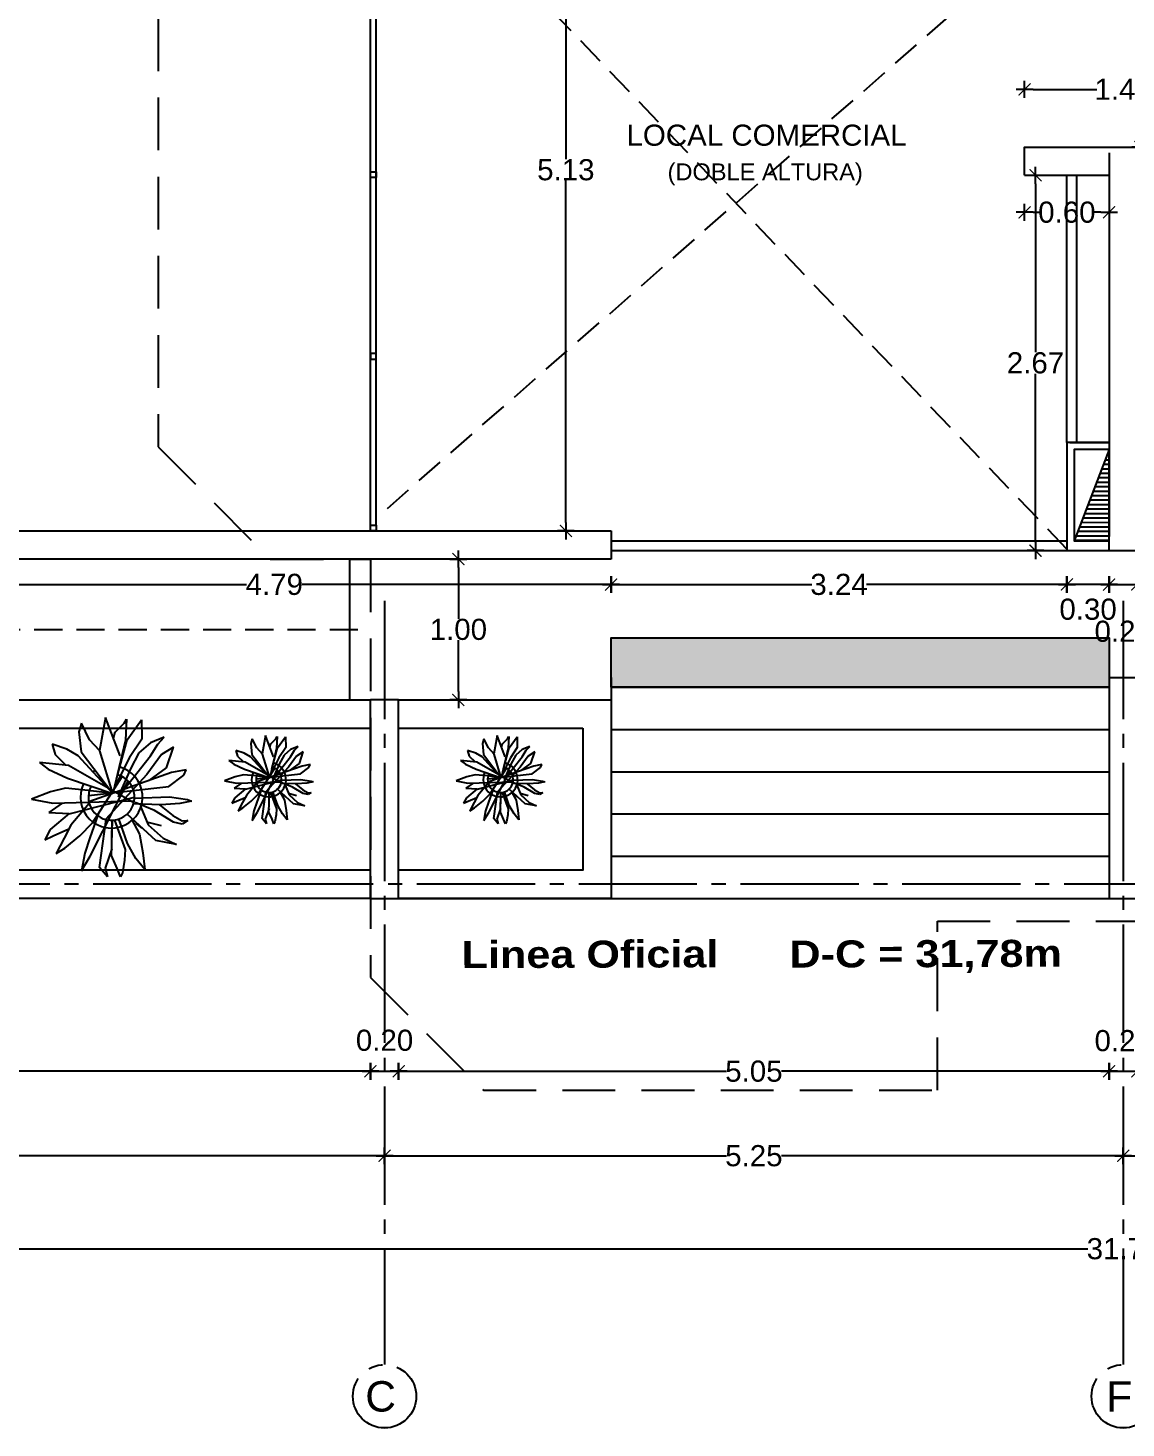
# Model space of a CAD drawing. Header units: millimetres. Extents: x 1217 to 2428, y 234 to 779.
# Drawn here: x 2356.15 to 2363.95, y 397.77 to 407.71 of the extents above; entities that cross this region are included whole.
import ezdxf

# ---------------------------------------------------------------- set-up
doc = ezdxf.new("R2010")
doc.units = ezdxf.units.MM
for name, pattern in [('ACAD_ISO04W100', [30, 24, -3, 0, -3]), ('HIDDEN', [0.375, 0.25, -0.125]), ('HIDDEN2', [0.1875, 0.125, -0.0625])]:
    doc.linetypes.add(name, pattern=pattern)
doc.layers.get('0').update_dxf_attribs({"lineweight": 5})
for name, color, linetype in [('0.1', 251, 'Continuous'), ('0.2', 2, 'Continuous'), ('0.3', 6, 'Continuous'), ('COTAS', 252, 'Continuous'), ('COTAS INTERIORES', 3, 'Continuous'), ('Ejes', 8, 'Continuous'), ('MURO', 5, 'Continuous'), ('muros', 7, 'Continuous'), ('SHAFT', 3, 'Continuous'), ('Texto', 1, 'Continuous'), ('Textos', 2, 'Continuous')]:
    doc.layers.add(name, color=color, linetype=linetype)
doc.styles.add('DIM000', font='')
doc.styles.add('INTERARQ', font='arial.ttf')
doc.styles.get("Standard").update_dxf_attribs({"font": 'arial.ttf'})
doc.styles.get('DIM000').set_extended_font_data('Arial Black')
doc.dimstyles.new('ESCALA_1-50', dxfattribs={"dimtxt": 0.15, "dimasz": 0.06, "dimexe": 0.18, "dimexo": 0.0625, "dimgap": 0, "dimtad": 0, "dimtih": 1, "dimtoh": 1, "dimzin": 0, "dimdsep": 46, "dimtxsty": 'INTERARQ', "dimblk": 'DIMTICK', "dimcen": 0, "dimse1": 1, "dimse2": 1, "dimclrd": 256, "dimclre": 1, "dimclrt": 2, "dimadec": 0, "dimazin": 0, "dimtfac": 4.5, "dimtofl": 0, "dimtmove": 2, "dimatfit": 3, "dimldrblk": 'DIMTICK', "dimfxl": 1, "dimtolj": 1, "dimtzin": 0, "dimarcsym": 0})

# ---------------------------------------------------------------- blocks, each defined once
blk = doc.blocks.new('hj')
at = {"color": 8}
for p, q in [((5031.1891, 7999.7973), (5031.196, 7999.7602)), ((5031.203, 7999.7915), (5031.1891, 7999.7973)), ((5031.2314, 7999.7536), (5031.203, 7999.7915)), ((5031.2568, 7999.7552), (5031.2637, 7999.8006)), ((5031.2637, 7999.8006), (5031.2676, 7999.8105)), ((5031.2676, 7999.8105), (5031.2737, 7999.7816)), ((5031.3037, 7999.7635), (5031.3168, 7999.7874)), ((5031.3161, 7999.8014), (5031.3253, 7999.7874)), ((5031.3168, 7999.7874), (5031.3161, 7999.8014)), ((5031.3253, 7999.7874), (5031.3207, 7999.7651)), ((5031.1322, 7999.7651), (5031.1506, 7999.7354)), ((5031.1845, 7999.7478), (5031.1322, 7999.7651)), ((5031.2158, 7999.704), (5031.1845, 7999.7478)), ((5031.196, 7999.7602), (5031.2691, 7999.5529)), ((5031.2533, 7999.5518), (5031.2314, 7999.7536)), ((5031.2601, 7999.6677), (5031.2568, 7999.7552)), ((5031.2737, 7999.7816), (5031.2768, 7999.7346)), ((5031.2767, 7999.7305), (5031.3037, 7999.7635)), ((5031.3207, 7999.7651), (5031.2914, 7999.7173)), ((5031.3607, 7999.7396), (5031.3761, 7999.7725)), ((5031.3761, 7999.7725), (5031.3668, 7999.7214)), ((5031.1075, 7999.742), (5031.1214, 7999.7074)), ((5031.1245, 7999.7264), (5031.1075, 7999.742)), ((5031.1545, 7999.7074), (5031.1245, 7999.7264)), ((5031.1506, 7999.7354), (5031.2006, 7999.6983)), ((5031.2914, 7999.7173), (5031.2711, 7999.669)), ((5031.2768, 7999.7346), (5031.2744, 7999.6653)), ((5031.3668, 7999.7214), (5031.3005, 7999.6487)), ((5031.3299, 7999.7354), (5031.3207, 7999.6983)), ((5031.3268, 7999.7016), (5031.3607, 7999.7396)), ((5031.0637, 7999.6852), (5031.1122, 7999.686)), ((5031.1137, 7999.6489), (5031.0637, 7999.6852)), ((5031.1122, 7999.686), (5031.1583, 7999.6547)), ((5031.1214, 7999.7074), (5031.1468, 7999.6786)), ((5031.1468, 7999.6786), (5031.1868, 7999.6571)), ((5031.257, 7999.6263), (5031.1545, 7999.7074)), ((5031.2006, 7999.6983), (5031.3137, 7999.5951)), ((5031.283, 7999.6835), (5031.3268, 7999.7016)), ((5031.313, 7999.6601), (5031.3507, 7999.6802)), ((5031.3353, 7999.6868), (5031.323, 7999.6711)), ((5031.3507, 7999.6802), (5031.3976, 7999.6885)), ((5031.3976, 7999.6885), (5031.4392, 7999.6934)), ((5031.4392, 7999.6934), (5031.4115, 7999.6711)), ((5031.0622, 7999.6472), (5031.1151, 7999.6446)), ((5031.0722, 7999.6415), (5031.0622, 7999.6472)), ((5031.209, 7999.6228), (5031.1137, 7999.6489)), ((5031.1151, 7999.6446), (5031.2487, 7999.6135)), ((5031.1583, 7999.6547), (5031.2347, 7999.6168)), ((5031.2721, 7999.6659), (5031.1783, 7999.5021)), ((5031.1868, 7999.6571), (5031.257, 7999.6263)), ((5031.4061, 7999.5566), (5031.2177, 7999.652)), ((5031.2999, 7999.5038), (5031.2581, 7999.6678)), ((5031.273, 7999.4626), (5031.2667, 7999.667)), ((5031.3738, 7999.6497), (5031.3125, 7999.6285)), ((5031.3151, 7999.6169), (5031.3891, 7999.6439)), ((5031.4115, 7999.6711), (5031.3738, 7999.6497)), ((5031.3891, 7999.6439), (5031.4161, 7999.6423)), ((5031.4161, 7999.6423), (5031.4476, 7999.6373)), ((5031.1544, 7999.6314), (5031.0583, 7999.5945)), ((5031.0951, 7999.6191), (5031.0722, 7999.6415)), ((5031.1102, 7999.6144), (5031.0951, 7999.6191)), ((5031.2487, 7999.6135), (5031.1414, 7999.5805)), ((5031.1437, 7999.5335), (5031.2487, 7999.6135)), ((5031.2487, 7999.6135), (5031.1545, 7999.5261)), ((5031.3222, 7999.5623), (5031.206, 7999.6364)), ((5031.2099, 7999.4997), (5031.2487, 7999.6135)), ((5031.2487, 7999.6135), (5031.2407, 7999.5516)), ((5031.3476, 7999.6406), (5031.3126, 7999.6281)), ((5031.4038, 7999.6101), (5031.3155, 7999.612)), ((5031.3661, 7999.611), (5031.3155, 7999.6118)), ((5031.3876, 7999.6105), (5031.4361, 7999.5936)), ((5031.4369, 7999.6241), (5031.4038, 7999.6101)), ((5031.4576, 7999.6324), (5031.4369, 7999.6241)), ((5031.4476, 7999.6373), (5031.4576, 7999.6324)), ((5031.0583, 7999.5945), (5031.1409, 7999.58)), ((5031.1414, 7999.5805), (5031.1137, 7999.5549)), ((5031.3002, 7999.5764), (5031.3599, 7999.5557)), ((5031.4338, 7999.5796), (5031.314, 7999.5963)), ((5031.4576, 7999.5994), (5031.4338, 7999.5796)), ((5031.4361, 7999.5936), (5031.4576, 7999.5994)), ((5031.1137, 7999.5549), (5031.0722, 7999.5343)), ((5031.2407, 7999.5516), (5031.2353, 7999.4947)), ((5031.2737, 7999.554), (5031.3284, 7999.5079)), ((5031.3545, 7999.5302), (5031.3222, 7999.5623)), ((5031.3599, 7999.5557), (5031.3984, 7999.5425)), ((5031.3984, 7999.5425), (5031.4422, 7999.5343)), ((5031.4422, 7999.5343), (5031.4061, 7999.5566)), ((5031.0722, 7999.5343), (5031.0937, 7999.5277)), ((5031.0937, 7999.5277), (5031.1437, 7999.5335)), ((5031.1545, 7999.5261), (5031.1376, 7999.498)), ((5031.1783, 7999.5021), (5031.1706, 7999.4288)), ((5031.2961, 7999.4527), (5031.2991, 7999.5038)), ((5031.2991, 7999.5038), (5031.3391, 7999.456)), ((5031.3284, 7999.5079), (5031.3607, 7999.4906)), ((5031.3545, 7999.4634), (5031.3376, 7999.503)), ((5031.3853, 7999.4923), (5031.3545, 7999.5302)), ((5031.1376, 7999.498), (5031.1252, 7999.4609)), ((5031.1252, 7999.4609), (5031.1506, 7999.4684)), ((5031.1506, 7999.4684), (5031.1768, 7999.4947)), ((5031.1876, 7999.451), (5031.2099, 7999.4997)), ((5031.2353, 7999.4947), (5031.2445, 7999.4568)), ((5031.273, 7999.4857), (5031.2961, 7999.4527)), ((5031.3607, 7999.4906), (5031.3992, 7999.4708)), ((5031.3992, 7999.4708), (5031.3853, 7999.4923)), ((5031.1706, 7999.4288), (5031.1876, 7999.451)), ((5031.2445, 7999.4568), (5031.263, 7999.409)), ((5031.263, 7999.409), (5031.273, 7999.4626)), ((5031.3391, 7999.456), (5031.3645, 7999.4428)), ((5031.3645, 7999.4428), (5031.3545, 7999.4634))]:
    blk.add_line(p, q, dxfattribs=at)
for radius, start, end in [(0.078, 244.1404, 165.6436), (0.058, 241.7026, 165.2107), (0.058, 209.0525, 214.1868), (0.078, 211.1804, 216.4219)]:
    blk.add_arc((5031.2575, 7999.6097), radius, start, end, dxfattribs=at)
blk = doc.blocks.new('DIMTICK')
at = {"color": 1}
for p, q in [((-1, 0), (1, 0)), ((0, 1), (0, -1))]:
    blk.add_line(p, q, dxfattribs=at)
at = {"color": 3, "const_width": 0.141}
blk.add_lwpolyline([(0.71, 0.71), (-0.71, -0.71)], dxfattribs=at)
blk = doc.blocks.new('*D1216')
at = {"layer": 'COTAS INTERIORES', "lineweight": -2, "ltscale": 3, "transparency": 16777216}
for p, q in [((2364.0561, 409.4319), (2364.0561, 408.2552)), ((2364.0561, 406.9253), (2364.0561, 408.102))]:
    blk.add_line(p, q, dxfattribs=at)
at = {"layer": 'Defpoints', "color": 0, "ltscale": 3, "transparency": 16777216}
for p in [(2364.0561, 409.4919), (2364.6346, 409.4919, 0), (2364.6346, 406.8653, 0)]:
    blk.add_point(p, dxfattribs=at)
at = {"layer": 'COTAS INTERIORES', "lineweight": -2, "ltscale": 3, "transparency": 16777216, "xscale": 0.06, "yscale": 0.06, "zscale": 0.06}
for p, rotation in [((2364.0561, 409.4919), 90), ((2364.0561, 406.8653), 270)]:
    blk.add_blockref('DIMTICK', p, dxfattribs=dict(at, rotation=rotation))
at = {"layer": 'COTAS INTERIORES', "color": 2, "ltscale": 3, "transparency": 16777216, "insert": (2364.0561, 408.1786), "char_height": 0.15, "attachment_point": 5, "style": 'INTERARQ'}
blk.add_mtext('\\A1;2.63', dxfattribs=at)
blk = doc.blocks.new('*D1220')
at = {"layer": 'COTAS INTERIORES', "lineweight": -2, "ltscale": 3, "transparency": 16777216}
for p, q in [((2363.2927, 407.2751), (2363.7461, 407.2751)), ((2364.5746, 407.2751), (2364.1211, 407.2751))]:
    blk.add_line(p, q, dxfattribs=at)
at = {"layer": 'Defpoints', "color": 0, "ltscale": 3, "transparency": 16777216}
for p in [(2363.2327, 407.2751), (2363.2327, 406.8653, 0), (2364.6346, 406.8653, 0)]:
    blk.add_point(p, dxfattribs=at)
at = {"layer": 'COTAS INTERIORES', "lineweight": -2, "ltscale": 3, "transparency": 16777216, "xscale": 0.06, "yscale": 0.06, "zscale": 0.06, "rotation": 180}
blk.add_blockref('DIMTICK', (2363.2327, 407.2751), dxfattribs=at)
at = {"layer": 'COTAS INTERIORES', "lineweight": -2, "ltscale": 3, "transparency": 16777216, "xscale": 0.06, "yscale": 0.06, "zscale": 0.06}
blk.add_blockref('DIMTICK', (2364.6346, 407.2751), dxfattribs=at)
at = {"layer": 'COTAS INTERIORES', "color": 2, "ltscale": 3, "transparency": 16777216, "insert": (2363.9336, 407.2751), "char_height": 0.15, "attachment_point": 5, "style": 'INTERARQ'}
blk.add_mtext('\\A1;1.40', dxfattribs=at)
blk = doc.blocks.new('*D1221')
at = {"layer": 'COTAS INTERIORES', "lineweight": -2, "ltscale": 3, "transparency": 16777216}
for p, q in [((2359.972, 409.2086), (2359.972, 406.7803)), ((2359.972, 404.1987), (2359.972, 406.627))]:
    blk.add_line(p, q, dxfattribs=at)
at = {"layer": 'Defpoints', "color": 0, "ltscale": 3, "transparency": 16777216}
for p in [(2359.8446, 409.2686, 0), (2359.972, 409.2686), (2359.8446, 404.1387, 0)]:
    blk.add_point(p, dxfattribs=at)
at = {"layer": 'COTAS INTERIORES', "lineweight": -2, "ltscale": 3, "transparency": 16777216, "xscale": 0.06, "yscale": 0.06, "zscale": 0.06}
for p, rotation in [((2359.972, 409.2686), 90), ((2359.972, 404.1387), 270)]:
    blk.add_blockref('DIMTICK', p, dxfattribs=dict(at, rotation=rotation))
at = {"layer": 'COTAS INTERIORES', "color": 2, "ltscale": 3, "transparency": 16777216, "insert": (2359.972, 406.7036), "char_height": 0.15, "attachment_point": 5, "style": 'INTERARQ'}
blk.add_mtext('\\A1;5.13', dxfattribs=at)
blk = doc.blocks.new('*D1224')
at = {"layer": 'COTAS INTERIORES', "lineweight": -2, "ltscale": 3, "transparency": 16777216}
for p, q in [((2363.3102, 406.6053), (2363.3102, 405.4086)), ((2363.3102, 404.0587), (2363.3102, 405.2554))]:
    blk.add_line(p, q, dxfattribs=at)
at = {"layer": 'Defpoints', "color": 0, "ltscale": 3, "transparency": 16777216}
for p in [(2363.3102, 406.6653), (2363.534, 406.6653, 0), (2363.534, 403.9987, 0)]:
    blk.add_point(p, dxfattribs=at)
at = {"layer": 'COTAS INTERIORES', "lineweight": -2, "ltscale": 3, "transparency": 16777216, "xscale": 0.06, "yscale": 0.06, "zscale": 0.06}
for p, rotation in [((2363.3102, 406.6653), 90), ((2363.3102, 403.9987), 270)]:
    blk.add_blockref('DIMTICK', p, dxfattribs=dict(at, rotation=rotation))
at = {"layer": 'COTAS INTERIORES', "color": 2, "ltscale": 3, "transparency": 16777216, "insert": (2363.3102, 405.332), "char_height": 0.15, "attachment_point": 5, "style": 'INTERARQ'}
blk.add_mtext('\\A1;2.67', dxfattribs=at)
blk = doc.blocks.new('*D1095')
at = {"layer": 'COTAS INTERIORES', "lineweight": -2, "ltscale": 3, "transparency": 16777216}
for p, q in [((2363.2927, 406.4022), (2363.3386, 406.4022)), ((2363.7736, 406.4022), (2363.7277, 406.4022))]:
    blk.add_line(p, q, dxfattribs=at)
at = {"layer": 'Defpoints', "color": 0, "ltscale": 3, "transparency": 16777216}
for p in [(2363.2327, 406.8853, 0), (2363.8336, 406.8853, 0), (2363.2327, 406.4022)]:
    blk.add_point(p, dxfattribs=at)
at = {"layer": 'COTAS INTERIORES', "lineweight": -2, "ltscale": 3, "transparency": 16777216, "xscale": 0.06, "yscale": 0.06, "zscale": 0.06, "rotation": 180}
blk.add_blockref('DIMTICK', (2363.2327, 406.4022), dxfattribs=at)
at = {"layer": 'COTAS INTERIORES', "lineweight": -2, "ltscale": 3, "transparency": 16777216, "xscale": 0.06, "yscale": 0.06, "zscale": 0.06}
blk.add_blockref('DIMTICK', (2363.8336, 406.4022), dxfattribs=at)
at = {"layer": 'COTAS INTERIORES', "color": 2, "ltscale": 3, "transparency": 16777216, "insert": (2363.5332, 406.4022), "char_height": 0.15, "attachment_point": 5, "style": 'INTERARQ'}
blk.add_mtext('\\A1;0.60', dxfattribs=at)
blk = doc.blocks.new('*D1097')
at = {"layer": 'COTAS INTERIORES', "lineweight": -2, "ltscale": 3, "transparency": 16777216}
blk.add_line((2363.7736, 403.7583), (2363.594, 403.7583), dxfattribs=at)
at = {"layer": 'Defpoints', "color": 0, "ltscale": 3, "transparency": 16777216}
for p in [(2363.534, 403.845, 0), (2363.534, 403.7583), (2363.8336, 403.715, 0)]:
    blk.add_point(p, dxfattribs=at)
at = {"layer": 'COTAS INTERIORES', "lineweight": -2, "ltscale": 3, "transparency": 16777216, "xscale": 0.06, "yscale": 0.06, "zscale": 0.06, "rotation": 180}
blk.add_blockref('DIMTICK', (2363.534, 403.7583), dxfattribs=at)
at = {"layer": 'COTAS INTERIORES', "lineweight": -2, "ltscale": 3, "transparency": 16777216, "xscale": 0.06, "yscale": 0.06, "zscale": 0.06}
blk.add_blockref('DIMTICK', (2363.8336, 403.7583), dxfattribs=at)
at = {"layer": 'COTAS INTERIORES', "color": 2, "ltscale": 3, "transparency": 16777216, "insert": (2363.6838, 403.5819), "char_height": 0.15, "attachment_point": 5, "style": 'INTERARQ'}
blk.add_mtext('\\A1;0.30', dxfattribs=at)
blk = doc.blocks.new('*D1098')
at = {"layer": 'COTAS INTERIORES', "lineweight": -2, "ltscale": 3, "transparency": 16777216}
for p, q in [((2360.3537, 403.7583), (2361.7194, 403.7583)), ((2363.474, 403.7583), (2362.1083, 403.7583))]:
    blk.add_line(p, q, dxfattribs=at)
at = {"layer": 'Defpoints', "color": 0, "ltscale": 3, "transparency": 16777216}
for p in [(2360.2937, 403.7583), (2363.534, 403.845, 0), (2360.2937, 403.715)]:
    blk.add_point(p, dxfattribs=at)
at = {"layer": 'COTAS INTERIORES', "lineweight": -2, "ltscale": 3, "transparency": 16777216, "xscale": 0.06, "yscale": 0.06, "zscale": 0.06, "rotation": 180}
blk.add_blockref('DIMTICK', (2360.2937, 403.7583), dxfattribs=at)
at = {"layer": 'COTAS INTERIORES', "lineweight": -2, "ltscale": 3, "transparency": 16777216, "xscale": 0.06, "yscale": 0.06, "zscale": 0.06}
blk.add_blockref('DIMTICK', (2363.534, 403.7583), dxfattribs=at)
at = {"layer": 'COTAS INTERIORES', "color": 2, "ltscale": 3, "transparency": 16777216, "insert": (2361.9138, 403.7583), "char_height": 0.15, "attachment_point": 5, "style": 'INTERARQ'}
blk.add_mtext('\\A1;3.24', dxfattribs=at)
blk = doc.blocks.new('*D1225')
at = {"layer": 'COTAS INTERIORES', "lineweight": -2, "ltscale": 3, "transparency": 16777216}
for p, q in [((2355.5661, 403.7583), (2357.7019, 403.7583)), ((2360.2337, 403.7583), (2358.0979, 403.7583))]:
    blk.add_line(p, q, dxfattribs=at)
at = {"layer": 'Defpoints', "color": 0, "ltscale": 3, "transparency": 16777216}
for p in [(2355.5061, 403.9387), (2355.5061, 403.7583), (2360.2937, 403.715)]:
    blk.add_point(p, dxfattribs=at)
at = {"layer": 'COTAS INTERIORES', "lineweight": -2, "ltscale": 3, "transparency": 16777216, "xscale": 0.06, "yscale": 0.06, "zscale": 0.06, "rotation": 180}
blk.add_blockref('DIMTICK', (2355.5061, 403.7583), dxfattribs=at)
at = {"layer": 'COTAS INTERIORES', "lineweight": -2, "ltscale": 3, "transparency": 16777216, "xscale": 0.06, "yscale": 0.06, "zscale": 0.06}
blk.add_blockref('DIMTICK', (2360.2937, 403.7583), dxfattribs=at)
at = {"layer": 'COTAS INTERIORES', "color": 2, "ltscale": 3, "transparency": 16777216, "insert": (2357.8999, 403.7583), "char_height": 0.15, "attachment_point": 5, "style": 'INTERARQ'}
blk.add_mtext('\\A1;4.79', dxfattribs=at)
blk = doc.blocks.new('*D1248')
at = {"layer": 'COTAS INTERIORES', "lineweight": -2, "ltscale": 3, "transparency": 16777216}
blk.add_line((2363.8936, 403.7583), (2363.9736, 403.7583), dxfattribs=at)
at = {"layer": 'Defpoints', "color": 0, "ltscale": 3, "transparency": 16777216}
for p in [(2364.0336, 403.9987, 0), (2364.0336, 403.7583), (2363.8336, 403.715, 0)]:
    blk.add_point(p, dxfattribs=at)
at = {"layer": 'COTAS INTERIORES', "lineweight": -2, "ltscale": 3, "transparency": 16777216, "xscale": 0.06, "yscale": 0.06, "zscale": 0.06, "rotation": 180}
blk.add_blockref('DIMTICK', (2363.8336, 403.7583), dxfattribs=at)
at = {"layer": 'COTAS INTERIORES', "lineweight": -2, "ltscale": 3, "transparency": 16777216, "xscale": 0.06, "yscale": 0.06, "zscale": 0.06}
blk.add_blockref('DIMTICK', (2364.0336, 403.7583), dxfattribs=at)
at = {"layer": 'COTAS INTERIORES', "color": 2, "ltscale": 3, "transparency": 16777216, "insert": (2363.9336, 403.4251), "char_height": 0.15, "attachment_point": 5, "style": 'INTERARQ'}
blk.add_mtext('\\A1;0.20', dxfattribs=at)
blk = doc.blocks.new('*D1261')
at = {"layer": 'COTAS INTERIORES', "lineweight": -2, "ltscale": 3, "transparency": 16777216}
for p, q in [((2359.2082, 403.8787), (2359.2082, 403.5152)), ((2359.2082, 402.9987), (2359.2082, 403.3621))]:
    blk.add_line(p, q, dxfattribs=at)
at = {"layer": 'Defpoints', "color": 0, "ltscale": 3, "transparency": 16777216}
for p in [(2359.2082, 403.9387), (2359.8931, 403.9387, 0), (2359.8931, 402.9387, 0)]:
    blk.add_point(p, dxfattribs=at)
at = {"layer": 'COTAS INTERIORES', "lineweight": -2, "ltscale": 3, "transparency": 16777216, "xscale": 0.06, "yscale": 0.06, "zscale": 0.06}
for p, rotation in [((2359.2082, 403.9387), 90), ((2359.2082, 402.9387), 270)]:
    blk.add_blockref('DIMTICK', p, dxfattribs=dict(at, rotation=rotation))
at = {"layer": 'COTAS INTERIORES', "color": 2, "ltscale": 3, "transparency": 16777216, "insert": (2359.2082, 403.4387), "char_height": 0.15, "attachment_point": 5, "style": 'INTERARQ'}
blk.add_mtext('\\A1;1.00', dxfattribs=at)
blk = doc.blocks.new('*D1114')
at = {"layer": 'COTAS', "lineweight": -2, "ltscale": 3, "transparency": 16777216}
for p, q in [((2348.1061, 400.3006), (2353.0692, 400.3006)), ((2358.5236, 400.3006), (2353.5606, 400.3006))]:
    blk.add_line(p, q, dxfattribs=at)
at = {"layer": 'Defpoints', "color": 0, "ltscale": 3, "transparency": 16777216}
for p in [(2348.0461, 401.6887, 0), (2358.5836, 401.6887, 0), (2358.5836, 400.3006)]:
    blk.add_point(p, dxfattribs=at)
at = {"layer": 'COTAS', "lineweight": -2, "ltscale": 3, "transparency": 16777216, "xscale": 0.06, "yscale": 0.06, "zscale": 0.06, "rotation": 180}
blk.add_blockref('DIMTICK', (2348.0461, 400.3006), dxfattribs=at)
at = {"layer": 'COTAS', "lineweight": -2, "ltscale": 3, "transparency": 16777216, "xscale": 0.06, "yscale": 0.06, "zscale": 0.06}
blk.add_blockref('DIMTICK', (2358.5836, 400.3006), dxfattribs=at)
at = {"layer": 'COTAS', "color": 2, "ltscale": 3, "transparency": 16777216, "insert": (2353.3149, 400.3006), "char_height": 0.15, "attachment_point": 5, "style": 'INTERARQ'}
blk.add_mtext('\\A1;10.54', dxfattribs=at)
blk = doc.blocks.new('*D1115')
at = {"layer": 'COTAS', "lineweight": -2, "ltscale": 3, "transparency": 16777216}
blk.add_line((2358.6436, 400.3006), (2358.7236, 400.3006), dxfattribs=at)
at = {"layer": 'Defpoints', "color": 0, "ltscale": 3, "transparency": 16777216}
for p in [(2358.7836, 401.8887), (2358.5836, 401.6887, 0), (2358.7836, 400.3006)]:
    blk.add_point(p, dxfattribs=at)
at = {"layer": 'COTAS', "lineweight": -2, "ltscale": 3, "transparency": 16777216, "xscale": 0.06, "yscale": 0.06, "zscale": 0.06, "rotation": 180}
blk.add_blockref('DIMTICK', (2358.5836, 400.3006), dxfattribs=at)
at = {"layer": 'COTAS', "lineweight": -2, "ltscale": 3, "transparency": 16777216, "xscale": 0.06, "yscale": 0.06, "zscale": 0.06}
blk.add_blockref('DIMTICK', (2358.7836, 400.3006), dxfattribs=at)
at = {"layer": 'COTAS', "color": 2, "ltscale": 3, "transparency": 16777216, "insert": (2358.6836, 400.52), "char_height": 0.15, "attachment_point": 5, "style": 'INTERARQ'}
blk.add_mtext('\\A1;0.20', dxfattribs=at)
blk = doc.blocks.new('*D1116')
at = {"layer": 'COTAS', "lineweight": -2, "ltscale": 3, "transparency": 16777216}
for p, q in [((2358.8436, 400.3006), (2361.1133, 400.3006)), ((2363.7736, 400.3006), (2361.504, 400.3006))]:
    blk.add_line(p, q, dxfattribs=at)
at = {"layer": 'Defpoints', "color": 0, "ltscale": 3, "transparency": 16777216}
for p in [(2358.7836, 401.8887), (2363.8336, 401.8887, 0), (2363.8336, 400.3006)]:
    blk.add_point(p, dxfattribs=at)
at = {"layer": 'COTAS', "lineweight": -2, "ltscale": 3, "transparency": 16777216, "xscale": 0.06, "yscale": 0.06, "zscale": 0.06, "rotation": 180}
blk.add_blockref('DIMTICK', (2358.7836, 400.3006), dxfattribs=at)
at = {"layer": 'COTAS', "lineweight": -2, "ltscale": 3, "transparency": 16777216, "xscale": 0.06, "yscale": 0.06, "zscale": 0.06}
blk.add_blockref('DIMTICK', (2363.8336, 400.3006), dxfattribs=at)
at = {"layer": 'COTAS', "color": 2, "ltscale": 3, "transparency": 16777216, "insert": (2361.3086, 400.3006), "char_height": 0.15, "attachment_point": 5, "style": 'INTERARQ'}
blk.add_mtext('\\A1;5.05', dxfattribs=at)
blk = doc.blocks.new('*D1117')
at = {"layer": 'COTAS', "lineweight": -2, "ltscale": 3, "transparency": 16777216}
blk.add_line((2363.8936, 400.3006), (2363.9736, 400.3006), dxfattribs=at)
at = {"layer": 'Defpoints', "color": 0, "ltscale": 3, "transparency": 16777216}
for p in [(2363.8336, 401.8887, 0), (2364.0336, 401.8857, 0), (2364.0336, 400.3006)]:
    blk.add_point(p, dxfattribs=at)
at = {"layer": 'COTAS', "lineweight": -2, "ltscale": 3, "transparency": 16777216, "xscale": 0.06, "yscale": 0.06, "zscale": 0.06, "rotation": 180}
blk.add_blockref('DIMTICK', (2363.8336, 400.3006), dxfattribs=at)
at = {"layer": 'COTAS', "lineweight": -2, "ltscale": 3, "transparency": 16777216, "xscale": 0.06, "yscale": 0.06, "zscale": 0.06}
blk.add_blockref('DIMTICK', (2364.0336, 400.3006), dxfattribs=at)
at = {"layer": 'COTAS', "color": 2, "ltscale": 3, "transparency": 16777216, "insert": (2363.9336, 400.5174), "char_height": 0.15, "attachment_point": 5, "style": 'INTERARQ'}
blk.add_mtext('\\A1;0.20', dxfattribs=at)
blk = doc.blocks.new('*D1125')
at = {"layer": 'COTAS', "lineweight": -2, "ltscale": 3, "transparency": 16777216}
for p, q in [((2348.205, 399.7001), (2353.1686, 399.7001)), ((2358.6236, 399.7001), (2353.66, 399.7001))]:
    blk.add_line(p, q, dxfattribs=at)
at = {"layer": 'Defpoints', "color": 0, "ltscale": 3, "transparency": 16777216}
for p in [(2358.6836, 401.7887, 0), (2348.145, 401.6287, 0), (2358.6836, 399.7001)]:
    blk.add_point(p, dxfattribs=at)
at = {"layer": 'COTAS', "lineweight": -2, "ltscale": 3, "transparency": 16777216, "xscale": 0.06, "yscale": 0.06, "zscale": 0.06, "rotation": 180}
blk.add_blockref('DIMTICK', (2348.145, 399.7001), dxfattribs=at)
at = {"layer": 'COTAS', "lineweight": -2, "ltscale": 3, "transparency": 16777216, "xscale": 0.06, "yscale": 0.06, "zscale": 0.06}
blk.add_blockref('DIMTICK', (2358.6836, 399.7001), dxfattribs=at)
at = {"layer": 'COTAS', "color": 2, "ltscale": 3, "transparency": 16777216, "insert": (2353.4143, 399.7001), "char_height": 0.15, "attachment_point": 5, "style": 'INTERARQ'}
blk.add_mtext('\\A1;10.54', dxfattribs=at)
blk = doc.blocks.new('*D1126')
at = {"layer": 'COTAS', "lineweight": -2, "ltscale": 3, "transparency": 16777216}
for p, q in [((2358.7436, 399.7001), (2361.1132, 399.7001)), ((2363.8736, 399.7001), (2361.504, 399.7001))]:
    blk.add_line(p, q, dxfattribs=at)
at = {"layer": 'Defpoints', "color": 0, "ltscale": 3, "transparency": 16777216}
for p in [(2358.6836, 401.7887, 0), (2363.9336, 401.7887, 0), (2363.9336, 399.7001)]:
    blk.add_point(p, dxfattribs=at)
at = {"layer": 'COTAS', "lineweight": -2, "ltscale": 3, "transparency": 16777216, "xscale": 0.06, "yscale": 0.06, "zscale": 0.06, "rotation": 180}
blk.add_blockref('DIMTICK', (2358.6836, 399.7001), dxfattribs=at)
at = {"layer": 'COTAS', "lineweight": -2, "ltscale": 3, "transparency": 16777216, "xscale": 0.06, "yscale": 0.06, "zscale": 0.06}
blk.add_blockref('DIMTICK', (2363.9336, 399.7001), dxfattribs=at)
at = {"layer": 'COTAS', "color": 2, "ltscale": 3, "transparency": 16777216, "insert": (2361.3086, 399.7001), "char_height": 0.15, "attachment_point": 5, "style": 'INTERARQ'}
blk.add_mtext('\\A1;5.25', dxfattribs=at)
blk = doc.blocks.new('*D1127')
at = {"layer": 'COTAS', "lineweight": -2, "ltscale": 3, "transparency": 16777216}
for p, q in [((2363.9936, 399.7001), (2364.1395, 399.7001)), ((2364.6745, 399.7001), (2364.5286, 399.7001))]:
    blk.add_line(p, q, dxfattribs=at)
at = {"layer": 'Defpoints', "color": 0, "ltscale": 3, "transparency": 16777216}
for p in [(2363.9336, 401.7887, 0), (2364.7345, 401.7887), (2364.7345, 399.7001)]:
    blk.add_point(p, dxfattribs=at)
at = {"layer": 'COTAS', "lineweight": -2, "ltscale": 3, "transparency": 16777216, "xscale": 0.06, "yscale": 0.06, "zscale": 0.06, "rotation": 180}
blk.add_blockref('DIMTICK', (2363.9336, 399.7001), dxfattribs=at)
at = {"layer": 'COTAS', "lineweight": -2, "ltscale": 3, "transparency": 16777216, "xscale": 0.06, "yscale": 0.06, "zscale": 0.06}
blk.add_blockref('DIMTICK', (2364.7345, 399.7001), dxfattribs=at)
at = {"layer": 'COTAS', "color": 2, "ltscale": 3, "transparency": 16777216, "insert": (2364.3341, 399.7001), "char_height": 0.15, "attachment_point": 5, "style": 'INTERARQ'}
blk.add_mtext('\\A1;0.80', dxfattribs=at)
blk = doc.blocks.new('*D1129')
at = {"layer": 'COTAS', "lineweight": -2, "ltscale": 3, "transparency": 16777216}
for p, q in [((2348.1061, 399.0395), (2363.683, 399.0395)), ((2379.7661, 399.0395), (2364.1893, 399.0395))]:
    blk.add_line(p, q, dxfattribs=at)
at = {"layer": 'Defpoints', "color": 0, "ltscale": 3, "transparency": 16777216}
for p in [(2348.0461, 401.5287, 0), (2379.8261, 401.5287, 0), (2379.8261, 399.0395)]:
    blk.add_point(p, dxfattribs=at)
at = {"layer": 'COTAS', "lineweight": -2, "ltscale": 3, "transparency": 16777216, "xscale": 0.06, "yscale": 0.06, "zscale": 0.06, "rotation": 180}
blk.add_blockref('DIMTICK', (2348.0461, 399.0395), dxfattribs=at)
at = {"layer": 'COTAS', "lineweight": -2, "ltscale": 3, "transparency": 16777216, "xscale": 0.06, "yscale": 0.06, "zscale": 0.06}
blk.add_blockref('DIMTICK', (2379.8261, 399.0395), dxfattribs=at)
at = {"layer": 'COTAS', "color": 2, "ltscale": 3, "transparency": 16777216, "insert": (2363.9361, 399.0395), "char_height": 0.15, "attachment_point": 5, "style": 'INTERARQ'}
blk.add_mtext('\\A1;31.78', dxfattribs=at)

msp = doc.modelspace()

# ---------------------------------------------------------------- hatches: boundary and pattern name
at = {"layer": 'muros', "ltscale": 3}
h = msp.add_hatch(dxfattribs=at)
h.set_pattern_fill('DOTS', color=251, scale=0.02)
h.set_pattern_definition([(0, (1002.623633, -329.365898), (0.015875, 0.03175), [0, -0.03175])])
h.paths.add_polyline_path([(2360.2937, 403.02869), (2360.2937, 403.37869), (2363.83364, 403.37869), (2363.83364, 403.02869)])
at = {"layer": 'SHAFT'}
h = msp.add_hatch(dxfattribs=at)
h.set_pattern_fill('ANSI31', color=256, scale=0.01, angle=-225, style=0)
h.set_pattern_definition([(180, (7755538.031264, -384133.702692), (-4e-17, -0.03175), [])])
h.paths.add_polyline_path([(2363.83363, 404.06867), (2363.83363, 404.7179), (2363.58393, 404.06867)])

# ---------------------------------------------------------------- linework, layer by layer
at = {"layer": '0.1', "linetype": 'HIDDEN', "ltscale": 0.8, "elevation": 0}
for points in [[(2358.70365, 404.29864), (2364.63461, 409.49185)], [(2358.62367, 409.13864), (2363.53399, 404.00865)], [(2348.69372, 401.52869), (2348.69372, 403.43866), (2358.58365, 403.43866)]]:
    msp.add_lwpolyline(points, dxfattribs=at)
at = {"layer": '0.1', "elevation": 0}
for points in [[(2358.58367, 404.17865), (2358.58367, 409.26863)], [(2358.62367, 404.17865), (2358.62367, 409.26863)]]:
    msp.add_lwpolyline(points, dxfattribs=at)
at = {"layer": '0.1', "linetype": 'ByBlock', "elevation": 0}
msp.add_lwpolyline([(2363.83363, 404.7179), (2363.58393, 404.06867)], dxfattribs=at)
at = {"layer": '0.2', "elevation": 0}
for points in [[(2358.58367, 406.68863), (2358.62367, 406.68863), (2358.62367, 406.64863), (2358.58367, 406.64863), (2358.58367, 406.68863)], [(2358.58367, 405.35864), (2358.62367, 405.35864), (2358.62367, 405.39864), (2358.58367, 405.39864), (2358.58367, 405.35864)], [(2358.58367, 404.17865), (2358.62367, 404.17865), (2358.62367, 404.13865), (2358.58367, 404.13865), (2358.58367, 404.17865)]]:
    msp.add_lwpolyline(points, dxfattribs=at)
at = {"layer": '0.3', "elevation": 0}
for points in [[(2363.53399, 404.76784), (2363.53312, 406.66532)], [(2363.60399, 404.76787), (2363.60312, 406.66532)], [(2363.83363, 404.76784), (2363.53399, 404.76784), (2363.53399, 403.99867), (2363.83363, 403.99867)], [(2363.55388, 404.76784), (2363.83363, 404.76784)], [(2363.83363, 403.99867), (2363.83363, 404.7179), (2363.58393, 404.7179), (2363.58393, 404.06867), (2363.83363, 404.06867)], [(2360.2937, 404.06867), (2363.53399, 404.06867)], [(2360.2937, 403.99867), (2363.53399, 403.99867)]]:
    msp.add_lwpolyline(points, dxfattribs=at)
at = {"layer": 'COTAS INTERIORES', "ltscale": 3, "elevation": 0}
msp.add_lwpolyline([(2358.43677, 402.93867), (2358.43677, 403.93865)], dxfattribs=at)
at = {"layer": 'Ejes', "linetype": 'ACAD_ISO04W100', "ltscale": 0.035, "elevation": 0}
for points in [[(2358.68359, 403.64203), (2358.68359, 398.2167)], [(2363.93358, 403.64203), (2363.93358, 398.2167)], [(2375.85341, 401.62868), (2344.97302, 401.62868)]]:
    msp.add_lwpolyline(points, dxfattribs=at)
at = {"layer": 'Ejes', "linetype": 'ACAD_ISO04W100', "ltscale": 0.035}
for centre in [(2358.68359, 397.99173, 0), (2358.68359, 397.99172, 0), (2363.93359, 397.99173, 0), (2363.93359, 397.99173, 0), (2363.93358, 397.99172, 0), (2363.93358, 397.99172, 0)]:
    msp.add_circle(centre, 0.22498, dxfattribs=at)
at = {"layer": 'MURO', "color": 8, "ltscale": 3}
for p, q in [((2349.24391, 402.93867, 0), (2358.58365, 402.93867, 0)), ((2358.78365, 402.93867, 0), (2360.2937, 402.93867, 0)), ((2349.44391, 402.73867, 0), (2358.58365, 402.73867, 0)), ((2358.78365, 402.73867, 0), (2360.0937, 402.73867, 0)), ((2358.58365, 401.72869, 0), (2349.44391, 401.72869, 0))]:
    msp.add_line(p, q, dxfattribs=at)
at = {"layer": 'MURO', "color": 8, "ltscale": 3, "elevation": 0}
for points in [[(2360.2937, 403.09864), (2360.2937, 401.52869), (2359.4937, 401.52872), (2358.78365, 401.52869)], [(2360.0937, 402.73867), (2360.0937, 401.7287), (2359.49371, 401.72872), (2358.78364, 401.72869)], [(2360.2937, 402.72869), (2363.83364, 402.72869)], [(2360.2937, 402.42869), (2363.83364, 402.42869)], [(2360.29366, 402.12869), (2363.83364, 402.12869)], [(2360.2937, 401.82869), (2363.83364, 401.82869)], [(2358.58365, 401.52869), (2349.24391, 401.52869)], [(2358.784, 401.52869), (2363.83364, 401.52869)]]:
    msp.add_lwpolyline(points, dxfattribs=at)
at = {"layer": 'MURO', "color": 2, "ltscale": 3, "elevation": 0}
msp.add_lwpolyline([(2360.2937, 403.02869), (2363.83364, 403.02869)], dxfattribs=at)
at = {"layer": 'muros'}
for p, q in [((2363.83364, 406.82532, 0), (2363.83364, 404.09864, 0)), ((2363.23266, 406.66532, 0), (2363.83364, 406.66532, 0)), ((2363.83364, 403.09864, 0), (2363.83364, 401.52869, 0)), ((2358.78365, 401.52869, 0), (2358.78365, 402.93867, 0))]:
    msp.add_line(p, q, dxfattribs=at)
at = {"layer": 'muros', "ltscale": 3}
msp.add_line((2358.58365, 401.52869, 0), (2358.58365, 402.93867, 0), dxfattribs=at)
at = {"layer": 'muros', "color": 3, "linetype": 'HIDDEN2', "ltscale": 3, "elevation": 0}
for points in [[(2357.07365, 422.26228), (2357.07365, 410.86725), (2358.5837, 410.86724), (2358.58371, 409.4677), (2357.07364, 409.46771), (2357.07364, 404.7371), (2357.87364, 403.9371), (2358.58369, 403.9371), (2358.58369, 400.96783)], [(2358.58369, 400.96783), (2359.38569, 400.16584), (2362.61361, 400.16584), (2362.61361, 401.36783), (2365.25369, 401.36783), (2365.25369, 400.16584), (2368.48166, 400.16584), (2369.28365, 400.96783), (2369.28361, 403.93776), (2370.3936, 403.93772), (2371.19356, 404.73768), (2371.19252, 412.86491), (2371.19252, 412.86491), (2371.19225, 420.26472)]]:
    msp.add_lwpolyline(points, dxfattribs=at)
at = {"layer": 'muros', "elevation": 0}
for points in [[(2363.23266, 406.66532), (2363.23266, 406.86532), (2364.63461, 406.86533)], [(2355.50611, 404.13865), (2360.2937, 404.13865)], [(2363.83364, 403.99867), (2364.03364, 403.99867)], [(2360.2937, 403.93865), (2355.50611, 403.93865)], [(2363.83364, 403.09864), (2364.03364, 403.09864)], [(2358.78365, 402.93867), (2358.58365, 402.93867)], [(2363.83364, 401.52869), (2364.03364, 401.52869)]]:
    msp.add_lwpolyline(points, dxfattribs=at)
at = {"layer": 'muros', "ltscale": 3, "elevation": 0}
for points in [[(2360.2937, 404.13865), (2360.2937, 403.93865)], [(2358.58365, 401.52869), (2358.78365, 401.52869)]]:
    msp.add_lwpolyline(points, dxfattribs=at)
at = {"layer": 'muros', "color": 251, "ltscale": 3, "elevation": 0}
msp.add_lwpolyline([(2360.2937, 403.02869), (2360.2937, 403.37869), (2363.83364, 403.37869), (2363.83364, 403.02869), (2360.2937, 403.02869)], dxfattribs=at)

# ---------------------------------------------------------------- block references
at = {"layer": '0.1', "rotation": 270}
for p, xscale, yscale, zscale in [((-20297.93437, 14650.63282, 0), 2.831972788480561, 2.831972788480561, 2.831972788480561), ((-10203.7075, 8302.81819, 0), 1.570272679439356, 1.570272679439356, 1.570272679439356), ((-10202.06108, 8302.81819, 0), 1.570272679439356, 1.570272679439356, 1.570272679439356)]:
    msp.add_blockref('hj', p, dxfattribs=dict(at, xscale=xscale, yscale=yscale, zscale=zscale))

# ---------------------------------------------------------------- texts
at = {"layer": 'Ejes', "char_height": 0.216, "width": 0.344369, "attachment_point": 5}
for s, insert in [('C', (2358.65558, 397.98999, 0)), ('C', (2358.65558, 397.98998, 0)), ('F', (2363.90558, 397.98998, 0))]:
    msp.add_mtext(s, dxfattribs=dict(at, insert=insert))
at = {"layer": 'Texto', "attachment_point": 5}
for s, insert, char_height, width in [('LOCAL COMERCIAL', (2361.39863, 406.94889, 0), 0.15, 1.9772647), ('(DOBLE ALTURA)', (2361.38897, 406.67146, 0), 0.12, 1.5818117)]:
    msp.add_mtext(s, dxfattribs=dict(at, insert=insert, char_height=char_height, width=width))
at = {"layer": 'Textos', "color": 7, "style": 'DIM000'}
for s, p in [('Linea Oficial', (2359.23132, 401.03316)), ('D-C = 31,78m', (2361.56142, 401.03701))]:
    msp.add_text(s, height=0.192, rotation=0.189481, dxfattribs=at).set_placement(p)

# ---------------------------------------------------------------- dimensions: what is measured, and where the dimension line sits
at = {"layer": 'COTAS', "ltscale": 3}
for base, p1, p2, picture, middle in [((2358.78365, 400.30064), (2358.58365, 401.68869, 0), (2358.78365, 401.88869), '*D1115', (2358.68365, 400.52002)), ((2364.03364, 400.30063, 0), (2363.83364, 401.88869, 0), (2364.03364, 401.88569, 0), '*D1117', (2363.93364, 400.5174, 0))]:
    dim = msp.add_linear_dim(base=base, p1=p1, p2=p2, dimstyle='ESCALA_1-50', dxfattribs=at)
    dim.commit()
    dim.dimension.update_dxf_attribs({"geometry": picture, "text_midpoint": middle, "dimtype": 160})
for base, p1, p2, picture, middle in [((2363.83364, 400.30064, 0), (2358.78365, 401.88869, 0), (2363.83364, 401.88869, 0), '*D1116', (2361.30864, 400.30064, 0)), ((2358.68359, 399.70013), (2348.14504, 401.62869, 0), (2358.68359, 401.78869, 0), '*D1125', (2353.41431, 399.70013)), ((2363.93358, 399.70013), (2358.68359, 401.78869, 0), (2363.93358, 401.78868, 0), '*D1126', (2361.30859, 399.70013)), ((2364.73453, 399.70013), (2363.93358, 401.78868, 0), (2364.73453, 401.78868), '*D1127', (2364.33406, 399.70013)), ((2358.58365, 400.30064), (2348.04615, 401.68869, 0), (2358.58365, 401.68869, 0), '*D1114', (2353.3149, 400.30064)), ((2379.82615, 399.03954), (2348.04615, 401.52869, 0), (2379.82615, 401.52869, 0), '*D1129', (2363.93615, 399.03954))]:
    dim = msp.add_linear_dim(base=base, p1=p1, p2=p2, dimstyle='ESCALA_1-50', dxfattribs=at)
    dim.commit()
    dim.dimension.update_dxf_attribs({"geometry": picture, "text_midpoint": middle})
at = {"layer": 'COTAS INTERIORES', "ltscale": 3}
for base, p1, p2, picture, middle in [((2364.0561, 409.49185, 0), (2364.63461, 406.86533, 0), (2364.63461, 409.49185, 0), '*D1216', (2364.0561, 408.17859, 0)), ((2359.97196, 409.26862, 0), (2359.84458, 404.13865, 0), (2359.84459, 409.26862, 0), '*D1221', (2359.97196, 406.70364, 0)), ((2363.31023, 406.66532, 0), (2363.53399, 403.99867, 0), (2363.53399, 406.66532, 0), '*D1224', (2363.31023, 405.33199, 0)), ((2359.20816, 403.93865, 0), (2359.89307, 402.93867, 0), (2359.89307, 403.93865, 0), '*D1261', (2359.20816, 403.43866, 0))]:
    dim = msp.add_linear_dim(base=base, p1=p1, p2=p2, angle=90, dimstyle='ESCALA_1-50', dxfattribs=at)
    dim.commit()
    dim.dimension.update_dxf_attribs({"geometry": picture, "text_midpoint": middle})
for base, p1, p2, picture, middle in [((2363.23266, 407.27512, 0), (2364.63461, 406.86533, 0), (2363.23266, 406.86533, 0), '*D1220', (2363.93363, 407.27512, 0)), ((2363.23266, 406.40219, 0), (2363.83364, 406.88533, 0), (2363.23266, 406.88533, 0), '*D1095', (2363.53315, 406.40219, 0)), ((2364.03364, 403.75829, 0), (2363.83364, 403.71504, 0), (2364.03364, 403.99867, 0), '*D1248', (2363.93364, 403.42512, 0)), ((2355.50611, 403.75829, 0), (2360.2937, 403.71504, 0), (2355.50611, 403.93865, 0), '*D1225', (2357.8999, 403.75829, 0)), ((2360.2937, 403.75829, 0), (2363.53399, 403.84503, 0), (2360.2937, 403.71504, 0), '*D1098', (2361.91384, 403.75829, 0))]:
    dim = msp.add_linear_dim(base=base, p1=p1, p2=p2, dimstyle='ESCALA_1-50', dxfattribs=at)
    dim.commit()
    dim.dimension.update_dxf_attribs({"geometry": picture, "text_midpoint": middle})
dim = msp.add_linear_dim(base=(2363.53399, 403.75829, 0), p1=(2363.83364, 403.71504, 0), p2=(2363.53399, 403.84503, 0), dimstyle='ESCALA_1-50', dxfattribs=at)
dim.commit()
dim.dimension.update_dxf_attribs({"geometry": '*D1097', "text_midpoint": (2363.68381, 403.58194, 0), "dimtype": 160})

doc.saveas('drawing.dxf')
